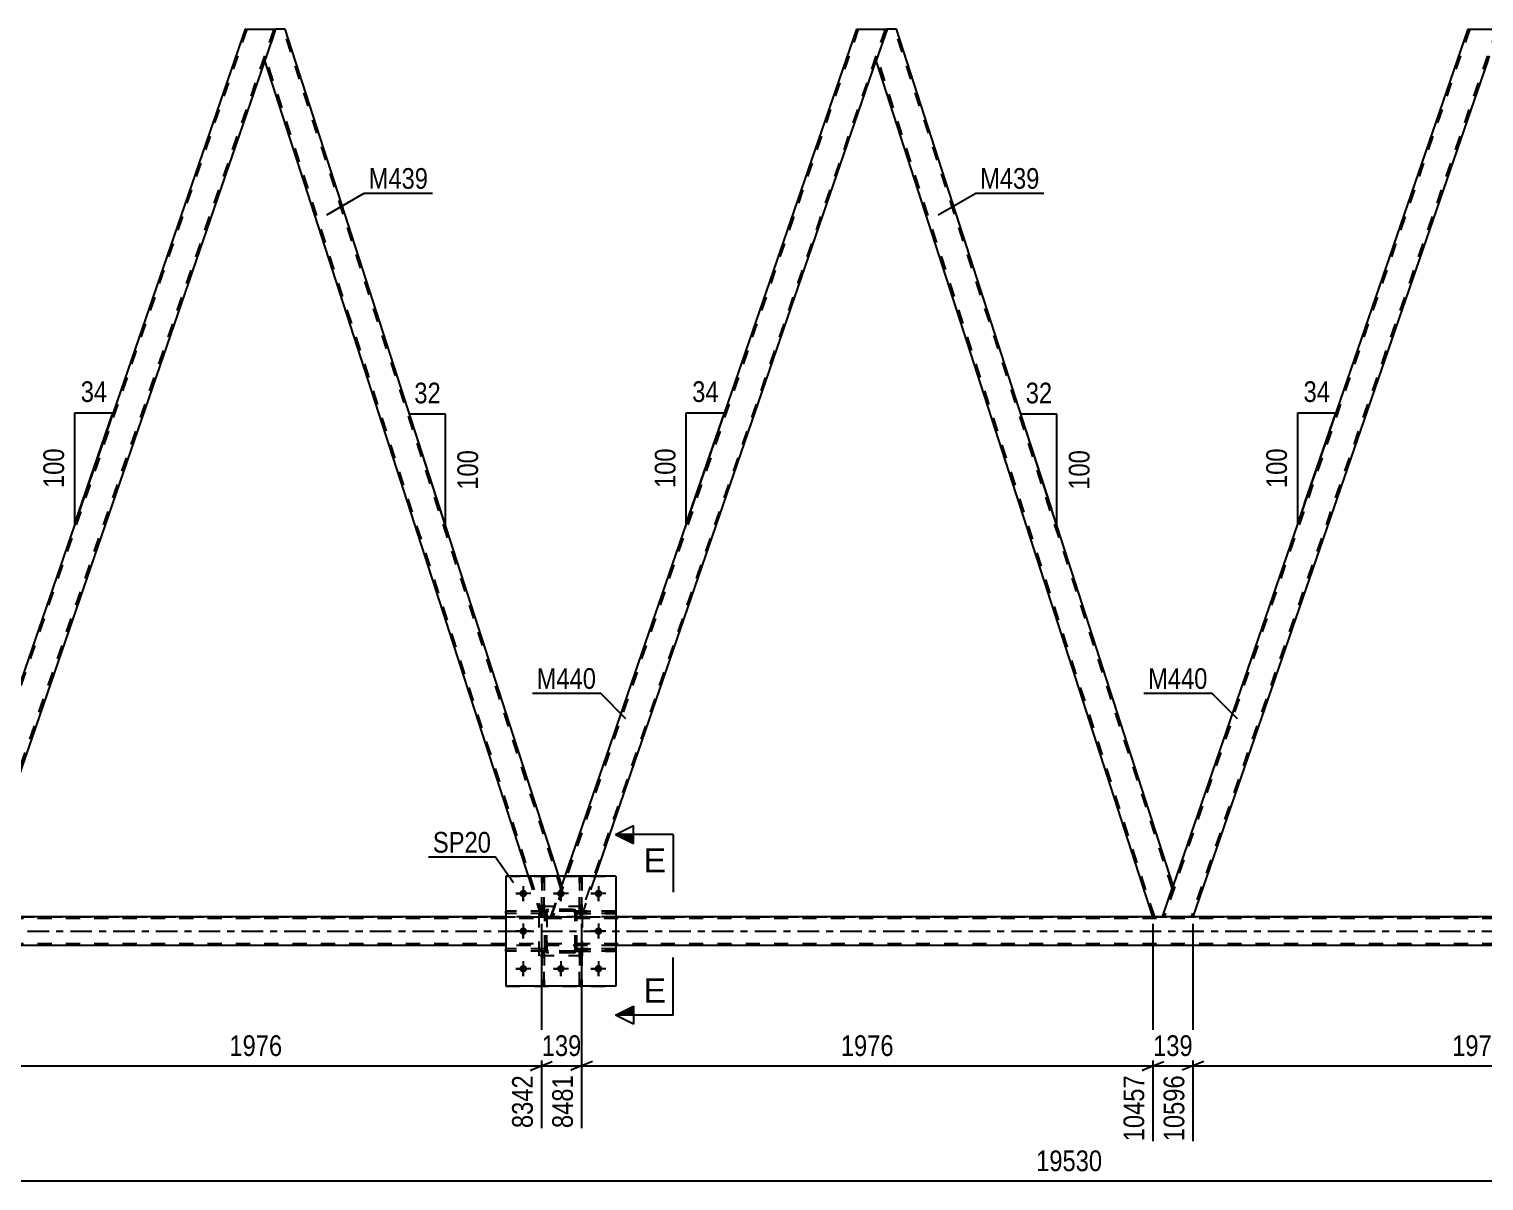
# Model space of a CAD drawing. Header units: millimetres. Extents: x 0 to 841, y 0 to 594.
# Drawn here: x 283.7 to 485, y 281.9 to 441.2 of the extents above; entities that cross this region are included whole.
import ezdxf

# ---------------------------------------------------------------- set-up
doc = ezdxf.new("R2010")
doc.units = ezdxf.units.MM
doc.linetypes.add('DXK_LINE_DOT2', pattern=[3.9198, 1.9599, -1.9599])
doc.linetypes.add('DXK_LINE_DOT3', pattern=[5.9187, 2.979, -0.9799, 0.9799, -0.9799])
doc.styles.add('Arial', font='ARIAL.TTF', dxfattribs={"height": 0.2})
doc.styles.add('Arial Narrow', font='ARIALN.TTF', dxfattribs={"height": 0.2})

# ---------------------------------------------------------------- blocks, each defined once
blk = doc.blocks.new('Part-122573297-3757 - 3751')
at = {"color": 7, "linetype": 'DXK_LINE_DOT2'}
for p, q in [((364.89, 313.98), (359.49, 313.98)), ((359.49, 313.98), (359.49, 313.66)), ((359.49, 313.66), (364.89, 313.66)), ((360.09, 313.66), (360.09, 313.98)), ((364.89, 313.66), (364.89, 313.98))]:
    blk.add_line(p, q, dxfattribs=at)
blk = doc.blocks.new('Part-122573297-3762 - 3751')
at = {"color": 7, "linetype": 'DXK_LINE_DOT2'}
for p, q in [((359.85, 319.17), (359.85, 324.02)), ((359.85, 324.02), (360.17, 324.02)), ((360.17, 324.02), (360.17, 319.17)), ((359.85, 319.77), (360.17, 319.77)), ((360.17, 319.17), (359.85, 319.17))]:
    blk.add_line(p, q, dxfattribs=at)
blk = doc.blocks.new('Part-122573297-3818 - 3751')
at = {"color": 7, "linetype": 'DXK_LINE_DOT2'}
for p, q in [((354.97, 313.65), (354.65, 313.65)), ((354.65, 313.65), (354.65, 308.82)), ((354.65, 313.05), (354.97, 313.05)), ((354.97, 308.82), (354.97, 313.65)), ((354.65, 308.82), (354.97, 308.82))]:
    blk.add_line(p, q, dxfattribs=at)
blk = doc.blocks.new('Part-122573297-3772 - 3751')
at = {"color": 7, "linetype": 'DXK_LINE_DOT2'}
for p, q in [((313.84, 441.2), (271.57, 318.42)), ((317.56, 441.2), (275.29, 318.42)), ((317.82, 441.2), (316.33, 436.88)), ((272.8, 322.74), (271.32, 318.42)), ((275.04, 318.42), (275.4, 318.42))]:
    blk.add_line(p, q, dxfattribs=at)
at = {"color": 2, "linetype": 'Continuous'}
for p, q in [((313.59, 441.2), (272.8, 322.74)), ((313.59, 441.2), (317.31, 441.2)), ((317.31, 441.2), (317.82, 441.2)), ((316.33, 436.88), (275.55, 318.42)), ((275.04, 318.42), (271.32, 318.42)), ((275.51, 318.42), (275.04, 318.42)), ((275.55, 318.42), (275.51, 318.42))]:
    blk.add_line(p, q, dxfattribs=at)
blk = doc.blocks.new('Part-122573297-3776 - 3751')
at = {"color": 7, "linetype": 'DXK_LINE_DOT2'}
for p, q in [((359.49, 318.86), (359.49, 319.18)), ((359.49, 319.18), (364.89, 319.18)), ((364.89, 318.86), (359.49, 318.86)), ((360.09, 318.86), (360.09, 319.18)), ((364.89, 319.18), (364.89, 318.86))]:
    blk.add_line(p, q, dxfattribs=at)
blk = doc.blocks.new('Part-122573297-3908 - 3751')
at = {"color": 7, "linetype": 'DXK_LINE_DOT2'}
for p, q in [((757.22, 318.18), (94.1, 318.18)), ((180.48, 318.42), (757.22, 318.42)), ((364.89, 318.42), (349.69, 318.42)), ((444.76, 318.42), (439.21, 318.42)), ((757.22, 314.66), (94.1, 314.66)), ((364.89, 314.42), (349.69, 314.42))]:
    blk.add_line(p, q, dxfattribs=at)
at = {"color": 2, "linetype": 'Continuous'}
for p, q in [((349.69, 318.42), (275.55, 318.42)), ((439.21, 318.42), (364.89, 318.42)), ((523.82, 318.42), (444.76, 318.42)), ((349.69, 314.42), (195.68, 314.42)), ((603.52, 314.42), (364.89, 314.42))]:
    blk.add_line(p, q, dxfattribs=at)
at = {"color": 7, "linetype": 'DXK_LINE_DOT3'}
blk.add_line((94.1, 316.42), (757.22, 316.42), dxfattribs=at)
blk = doc.blocks.new('Part-122573297-3779 - 3751')
at = {"color": 7, "linetype": 'DXK_LINE_DOT2'}
for p, q in [((360.17, 313.65), (359.85, 313.65)), ((359.85, 313.65), (359.85, 308.82)), ((359.85, 313.05), (360.17, 313.05)), ((360.17, 308.82), (360.17, 313.65)), ((359.85, 308.82), (360.17, 308.82))]:
    blk.add_line(p, q, dxfattribs=at)
blk = doc.blocks.new('Part-122573297-3863 - 3751')
at = {"color": 7, "linetype": 'DXK_LINE_DOT2'}
for p, q in [((364.89, 319.18), (359.49, 319.18)), ((359.49, 319.18), (359.49, 318.86)), ((359.49, 318.86), (364.89, 318.86)), ((360.09, 318.86), (360.09, 319.18)), ((364.89, 318.86), (364.89, 319.18))]:
    blk.add_line(p, q, dxfattribs=at)
blk = doc.blocks.new('Part-122573297-3790 - 3751')
at = {"color": 7, "linetype": 'DXK_LINE_DOT2'}
for p, q in [((359.49, 313.66), (359.49, 313.98)), ((359.49, 313.98), (364.89, 313.98)), ((364.89, 313.66), (359.49, 313.66)), ((360.09, 313.66), (360.09, 313.98)), ((364.89, 313.98), (364.89, 313.66))]:
    blk.add_line(p, q, dxfattribs=at)
blk = doc.blocks.new('Part-122573297-3798 - 3751')
at = {"color": 7, "linetype": 'DXK_LINE_DOT2'}
for p, q in [((355.09, 313.98), (349.69, 313.98)), ((349.69, 313.66), (349.69, 313.98)), ((355.09, 313.66), (349.69, 313.66)), ((354.49, 313.66), (354.49, 313.98)), ((355.09, 313.98), (355.09, 313.66))]:
    blk.add_line(p, q, dxfattribs=at)
blk = doc.blocks.new('Part-122573297-3922 - 3751')
at = {"color": 7, "linetype": 'DXK_LINE_DOT2'}
for p, q in [((360.29, 319.82), (354.29, 319.82)), ((354.29, 313.02), (354.29, 319.82)), ((360.29, 313.02), (360.29, 319.82)), ((360.29, 313.02), (354.29, 313.02))]:
    blk.add_line(p, q, dxfattribs=at)
blk = doc.blocks.new('Part-122573297-3920 - 3751')
at = {"color": 7, "linetype": 'DXK_LINE_DOT2'}
for p, q in [((349.69, 324.02), (364.89, 324.02)), ((349.69, 324.02), (349.69, 308.82)), ((364.89, 324.02), (364.89, 308.82)), ((349.69, 308.82), (364.89, 308.82))]:
    blk.add_line(p, q, dxfattribs=at)
blk = doc.blocks.new('Part-122573297-3810 - 3751')
at = {"color": 7, "linetype": 'DXK_LINE_DOT2'}
for p, q in [((354.65, 319.17), (354.65, 324.02)), ((354.65, 324.02), (354.97, 324.02)), ((354.97, 324.02), (354.97, 319.17)), ((354.65, 319.77), (354.97, 319.77)), ((354.97, 319.17), (354.65, 319.17))]:
    blk.add_line(p, q, dxfattribs=at)
blk = doc.blocks.new('Part-122573297-3819 - 3751')
at = {"color": 7, "linetype": 'DXK_LINE_DOT2'}
for p, q in [((360.29, 319.82), (354.29, 319.82)), ((354.29, 313.02), (354.29, 319.82)), ((360.29, 313.02), (360.29, 319.82)), ((360.29, 313.02), (354.29, 313.02))]:
    blk.add_line(p, q, dxfattribs=at)
blk = doc.blocks.new('Bolt-122573297-3835 - 3751')
at = {"linetype": 'Continuous'}
for points in [[(352.61, 321.62, -1), (351.57, 321.62, -1)], [(357.81, 321.62, -1), (356.77, 321.62, -1)], [(363.01, 321.62, -1), (361.97, 321.62, -1)], [(352.61, 316.42, -1), (351.57, 316.42, -1)], [(363.01, 316.42, -1), (361.97, 316.42, -1)], [(352.61, 311.22, -1), (351.57, 311.22, -1)], [(357.81, 311.22, -1), (356.77, 311.22, -1)], [(363.01, 311.22, -1), (361.97, 311.22, -1)]]:
    blk.add_hatch(color=1, dxfattribs=at).paths.add_polyline_path(points)
at = {"color": 1, "linetype": 'Continuous'}
for p, q in [((352.09, 322.66), (352.09, 320.58)), ((357.29, 322.66), (357.29, 320.58)), ((362.49, 322.66), (362.49, 320.58)), ((353.13, 321.62), (351.05, 321.62)), ((358.33, 321.62), (356.25, 321.62)), ((363.53, 321.62), (361.45, 321.62)), ((353.13, 316.42), (351.05, 316.42)), ((352.09, 317.46), (352.09, 315.38)), ((363.53, 316.42), (361.45, 316.42)), ((362.49, 317.46), (362.49, 315.38)), ((352.09, 312.26), (352.09, 310.18)), ((357.29, 312.26), (357.29, 310.18)), ((362.49, 312.26), (362.49, 310.18)), ((353.13, 311.22), (351.05, 311.22)), ((358.33, 311.22), (356.25, 311.22)), ((363.53, 311.22), (361.45, 311.22))]:
    blk.add_line(p, q, dxfattribs=at)
blk = doc.blocks.new('Part-122573297-3851 - 3751')
at = {"color": 7, "linetype": 'DXK_LINE_DOT2'}
for p, q in [((355.09, 319.18), (349.69, 319.18)), ((349.69, 318.86), (349.69, 319.18)), ((355.09, 318.86), (349.69, 318.86)), ((354.49, 318.86), (354.49, 319.18)), ((355.09, 319.18), (355.09, 318.86))]:
    blk.add_line(p, q, dxfattribs=at)
blk = doc.blocks.new('Part-122573297-3887 - 3751')
at = {"color": 7, "linetype": 'DXK_LINE_DOT2'}
for p, q in [((354.65, 324.02), (354.65, 319.17)), ((354.97, 324.02), (354.65, 324.02)), ((354.97, 319.17), (354.97, 324.02)), ((354.65, 319.77), (354.97, 319.77)), ((354.65, 319.17), (354.97, 319.17))]:
    blk.add_line(p, q, dxfattribs=at)
blk = doc.blocks.new('Part-122573297-3890 - 3751')
at = {"color": 7, "linetype": 'DXK_LINE_DOT2'}
for p, q in [((359.85, 324.02), (359.85, 319.17)), ((360.17, 324.02), (359.85, 324.02)), ((360.17, 319.17), (360.17, 324.02)), ((359.85, 319.77), (360.17, 319.77)), ((359.85, 319.17), (360.17, 319.17))]:
    blk.add_line(p, q, dxfattribs=at)
blk = doc.blocks.new('Part-122573297-3903 - 3751')
at = {"color": 2, "linetype": 'Continuous'}
for p, q in [((317.82, 441.2), (316.33, 436.88)), ((319.14, 441.2), (317.82, 441.2)), ((357, 324.02), (319.14, 441.2)), ((352.79, 324.02), (316.33, 436.88))]:
    blk.add_line(p, q, dxfattribs=at)
at = {"color": 7, "linetype": 'DXK_LINE_DOT2'}
for p, q in [((357.28, 322.36), (318.89, 441.2)), ((354.85, 318.42), (316.46, 437.26)), ((354.6, 318.42), (352.79, 324.02)), ((355.92, 318.42), (357.41, 322.74)), ((357.41, 322.74), (357, 324.02)), ((354.6, 318.42), (355.92, 318.42))]:
    blk.add_line(p, q, dxfattribs=at)
blk = doc.blocks.new('Part-122573297-3913 - 3751')
at = {"color": 2, "linetype": 'Continuous'}
for p, q in [((364.89, 324.02), (349.69, 324.02)), ((349.69, 324.02), (349.69, 308.82)), ((364.89, 324.02), (364.89, 308.82)), ((364.89, 308.82), (349.69, 308.82))]:
    blk.add_line(p, q, dxfattribs=at)
blk = doc.blocks.new('Part-122573297-3921 - 3751')
at = {"color": 7, "linetype": 'DXK_LINE_DOT2'}
for p, q in [((355.09, 318.94), (355.13, 319.12)), ((355.13, 319.12), (355.09, 318.94)), ((355.09, 313.9), (355.09, 318.94)), ((355.09, 318.94), (355.09, 318.94)), ((355.09, 313.9), (355.09, 318.94)), ((355.33, 318.94), (355.35, 319.03)), ((355.35, 319.03), (355.33, 318.94)), ((355.33, 313.9), (355.33, 318.94)), ((355.33, 318.94), (355.33, 318.94)), ((355.33, 318.94), (355.33, 313.9)), ((355.35, 319.03), (355.4, 319.11)), ((355.4, 319.11), (355.35, 319.03)), ((355.39, 319.38), (355.57, 319.42)), ((355.57, 319.42), (355.39, 319.38)), ((355.4, 319.11), (355.48, 319.16)), ((355.48, 319.16), (355.4, 319.11)), ((355.57, 319.18), (355.48, 319.16)), ((359.01, 319.42), (355.57, 319.42)), ((359.01, 319.18), (355.57, 319.18)), ((359.01, 319.42), (359.2, 319.38)), ((359.2, 319.38), (359.01, 319.42)), ((359.1, 319.16), (359.01, 319.18)), ((359.1, 319.16), (359.18, 319.11)), ((359.18, 319.11), (359.23, 319.03)), ((359.23, 319.03), (359.18, 319.11)), ((359.23, 319.03), (359.25, 318.94)), ((359.25, 318.94), (359.23, 319.03)), ((359.25, 313.9), (359.25, 318.94)), ((359.25, 318.94), (359.25, 318.94)), ((359.25, 313.9), (359.25, 318.94)), ((359.46, 319.12), (359.49, 318.94)), ((359.49, 318.94), (359.46, 319.12)), ((359.49, 313.9), (359.49, 318.94)), ((359.49, 318.94), (359.49, 318.94)), ((359.49, 313.9), (359.49, 318.94)), ((355.09, 313.9), (355.09, 313.9)), ((355.13, 313.71), (355.09, 313.9)), ((355.09, 313.9), (355.13, 313.71)), ((355.33, 313.9), (355.33, 313.9)), ((355.35, 313.81), (355.33, 313.9)), ((355.33, 313.9), (355.35, 313.81)), ((355.4, 313.73), (355.35, 313.81)), ((355.35, 313.81), (355.4, 313.73)), ((355.57, 313.42), (355.39, 313.45)), ((355.39, 313.45), (355.57, 313.42)), ((355.48, 313.68), (355.4, 313.73)), ((355.57, 313.66), (355.48, 313.68)), ((359.01, 313.66), (355.57, 313.66)), ((359.01, 313.42), (355.57, 313.42)), ((359.11, 313.68), (359.01, 313.66)), ((359.2, 313.45), (359.01, 313.42)), ((359.01, 313.42), (359.2, 313.45)), ((359.18, 313.73), (359.11, 313.68)), ((359.11, 313.68), (359.18, 313.73)), ((359.24, 313.81), (359.18, 313.73)), ((359.18, 313.73), (359.24, 313.81)), ((359.25, 313.9), (359.24, 313.81)), ((359.24, 313.81), (359.25, 313.9)), ((359.25, 313.9), (359.25, 313.9)), ((359.49, 313.9), (359.46, 313.71)), ((359.46, 313.71), (359.49, 313.9)), ((359.49, 313.9), (359.49, 313.9))]:
    blk.add_line(p, q, dxfattribs=at)
at = {"color": 7, "linetype": 'DXK_LINE_DOT3'}
blk.add_line((357.29, 316.42), (357.29, 316.42), dxfattribs=at)
at = {"color": 7, "linetype": 'DXK_LINE_DOT2'}
for centre, start, end in [((355.57, 318.94), 112.5057, 157.5057), ((355.57, 318.94), 112.5057, 157.5057), ((359.01, 318.94), 22.5057, 67.5057), ((359.01, 318.94), 22.5057, 67.5057), ((355.57, 313.9), 202.5057, 247.5057), ((355.57, 313.9), 202.5057, 247.5057), ((359.01, 313.9), 292.5057, 337.5057), ((359.01, 313.9), 292.5057, 337.5057)]:
    blk.add_arc(centre, 0.48, start, end, dxfattribs=at)
blk = doc.blocks.new('Part-122573297-3936 - 3751')
at = {"color": 7, "linetype": 'DXK_LINE_DOT2'}
for p, q in [((355.09, 319.18), (349.69, 319.18)), ((349.69, 319.18), (349.69, 318.86)), ((355.09, 318.86), (349.69, 318.86)), ((354.49, 318.86), (354.49, 319.18)), ((355.09, 318.86), (355.09, 319.18))]:
    blk.add_line(p, q, dxfattribs=at)
blk = doc.blocks.new('Part-122573297-3937 - 3751')
at = {"color": 7, "linetype": 'DXK_LINE_DOT2'}
for p, q in [((355.09, 313.98), (349.69, 313.98)), ((349.69, 313.98), (349.69, 313.66)), ((355.09, 313.66), (349.69, 313.66)), ((354.49, 313.66), (354.49, 313.98)), ((355.09, 313.66), (355.09, 313.98))]:
    blk.add_line(p, q, dxfattribs=at)
blk = doc.blocks.new('Part-122573297-3954 - 3751')
at = {"color": 7, "linetype": 'DXK_LINE_DOT2'}
for p, q in [((355.09, 318.94), (355.13, 319.12)), ((355.13, 319.12), (355.09, 318.94)), ((355.09, 313.9), (355.09, 318.94)), ((355.09, 318.94), (355.09, 318.94)), ((355.09, 313.9), (355.09, 318.94)), ((355.33, 318.94), (355.35, 319.03)), ((355.35, 319.03), (355.33, 318.94)), ((355.33, 313.9), (355.33, 318.94)), ((355.33, 318.94), (355.33, 318.94)), ((355.33, 318.94), (355.33, 313.9)), ((355.35, 319.03), (355.4, 319.11)), ((355.4, 319.11), (355.35, 319.03)), ((355.39, 319.38), (355.57, 319.42)), ((355.57, 319.42), (355.39, 319.38)), ((355.48, 319.16), (355.4, 319.11)), ((355.57, 319.18), (355.48, 319.16)), ((359.01, 319.42), (355.57, 319.42)), ((359.01, 319.18), (355.57, 319.18)), ((359.01, 319.42), (359.2, 319.38)), ((359.2, 319.38), (359.01, 319.42)), ((359.1, 319.16), (359.01, 319.18)), ((359.1, 319.16), (359.18, 319.11)), ((359.18, 319.11), (359.23, 319.03)), ((359.23, 319.03), (359.18, 319.11)), ((359.23, 319.03), (359.25, 318.94)), ((359.25, 318.94), (359.23, 319.03)), ((359.25, 313.9), (359.25, 318.94)), ((359.25, 318.94), (359.25, 318.94)), ((359.25, 313.9), (359.25, 318.94)), ((359.46, 319.12), (359.49, 318.94)), ((359.49, 318.94), (359.46, 319.12)), ((359.49, 313.9), (359.49, 318.94)), ((359.49, 318.94), (359.49, 318.94)), ((359.49, 313.9), (359.49, 318.94)), ((355.09, 313.9), (355.09, 313.9)), ((355.13, 313.71), (355.09, 313.9)), ((355.09, 313.9), (355.13, 313.71)), ((355.33, 313.9), (355.33, 313.9)), ((355.35, 313.81), (355.33, 313.9)), ((355.33, 313.9), (355.35, 313.81)), ((355.4, 313.73), (355.35, 313.81)), ((355.35, 313.81), (355.4, 313.73)), ((355.57, 313.42), (355.39, 313.45)), ((355.39, 313.45), (355.57, 313.42)), ((355.48, 313.68), (355.4, 313.73)), ((355.57, 313.66), (355.48, 313.68)), ((359.01, 313.66), (355.57, 313.66)), ((359.01, 313.42), (355.57, 313.42)), ((359.11, 313.68), (359.01, 313.66)), ((359.2, 313.45), (359.01, 313.42)), ((359.01, 313.42), (359.2, 313.45)), ((359.18, 313.73), (359.11, 313.68)), ((359.24, 313.81), (359.18, 313.73)), ((359.18, 313.73), (359.24, 313.81)), ((359.25, 313.9), (359.24, 313.81)), ((359.24, 313.81), (359.25, 313.9)), ((359.25, 313.9), (359.25, 313.9)), ((359.49, 313.9), (359.46, 313.71)), ((359.46, 313.71), (359.49, 313.9)), ((359.49, 313.9), (359.49, 313.9))]:
    blk.add_line(p, q, dxfattribs=at)
at = {"color": 7, "linetype": 'DXK_LINE_DOT3'}
blk.add_line((357.29, 316.42), (357.29, 316.42), dxfattribs=at)
at = {"color": 7, "linetype": 'DXK_LINE_DOT2'}
for centre, start, end in [((355.57, 318.94), 112.5057, 157.5057), ((355.57, 318.94), 112.5057, 157.5057), ((359.01, 318.94), 22.5057, 67.5057), ((359.01, 318.94), 22.5057, 67.5057), ((355.57, 313.9), 202.5057, 247.5057), ((355.57, 313.9), 202.5057, 247.5057), ((359.01, 313.9), 292.5057, 337.5057), ((359.01, 313.9), 292.5057, 337.5057)]:
    blk.add_arc(centre, 0.48, start, end, dxfattribs=at)
blk = doc.blocks.new('Part-122573297-3974 - 3751')
at = {"color": 7, "linetype": 'DXK_LINE_DOT2'}
for p, q in [((354.65, 308.82), (354.65, 313.65)), ((354.65, 313.65), (354.97, 313.65)), ((354.65, 313.05), (354.97, 313.05)), ((354.97, 313.65), (354.97, 308.82)), ((354.97, 308.82), (354.65, 308.82))]:
    blk.add_line(p, q, dxfattribs=at)
blk = doc.blocks.new('Part-122573297-3975 - 3751')
at = {"color": 7, "linetype": 'DXK_LINE_DOT2'}
for p, q in [((359.85, 308.82), (359.85, 313.65)), ((359.85, 313.65), (360.17, 313.65)), ((359.85, 313.05), (360.17, 313.05)), ((360.17, 313.65), (360.17, 308.82)), ((360.17, 308.82), (359.85, 308.82))]:
    blk.add_line(p, q, dxfattribs=at)
blk = doc.blocks.new('Part-122573297-3994 - 3751')
at = {"color": 7, "linetype": 'DXK_LINE_DOT2'}
for p, q in [((398.45, 441.2), (356.18, 318.42)), ((402.17, 441.2), (359.9, 318.42)), ((402.42, 441.2), (400.94, 436.88)), ((357.85, 324.02), (355.92, 318.42)), ((360.15, 318.42), (362.08, 324.02)), ((360.15, 318.42), (355.92, 318.42))]:
    blk.add_line(p, q, dxfattribs=at)
at = {"color": 2, "linetype": 'Continuous'}
for p, q in [((398.19, 441.2), (357.85, 324.02)), ((398.19, 441.2), (401.92, 441.2)), ((401.92, 441.2), (402.42, 441.2)), ((362.08, 324.02), (400.94, 436.88))]:
    blk.add_line(p, q, dxfattribs=at)
blk = doc.blocks.new('Part-122573297-3999 - 3751')
at = {"color": 2, "linetype": 'Continuous'}
for p, q in [((402.42, 441.2), (400.94, 436.88)), ((403.75, 441.2), (402.42, 441.2)), ((442.02, 322.74), (403.75, 441.2)), ((439.21, 318.42), (400.94, 436.88)), ((440.53, 318.42), (442.02, 322.74)), ((440.53, 318.42), (439.21, 318.42))]:
    blk.add_line(p, q, dxfattribs=at)
at = {"color": 7, "linetype": 'DXK_LINE_DOT2'}
for p, q in [((441.89, 322.36), (403.49, 441.2)), ((439.46, 318.42), (401.07, 437.26)), ((441.88, 322.33), (441.86, 322.27))]:
    blk.add_line(p, q, dxfattribs=at)
blk = doc.blocks.new('Bolt-122573297-4000 - 3751')
at = {"color": 1, "linetype": 'Continuous'}
for p, q in [((352.09, 322.66), (352.09, 321.96)), ((357.29, 322.66), (357.29, 321.96)), ((362.49, 322.66), (362.49, 321.97)), ((351.05, 321.62), (351.75, 321.62)), ((352.09, 320.58), (352.09, 321.27)), ((353.13, 321.62), (352.44, 321.62)), ((356.25, 321.62), (356.95, 321.62)), ((357.29, 320.58), (357.29, 321.27)), ((358.33, 321.62), (357.64, 321.62)), ((361.45, 321.62), (362.15, 321.62)), ((362.49, 320.58), (362.49, 321.27)), ((363.53, 321.62), (362.84, 321.62)), ((351.05, 316.42), (351.75, 316.42)), ((352.09, 317.46), (352.09, 316.76)), ((352.09, 315.38), (352.09, 316.07)), ((353.13, 316.42), (352.44, 316.42)), ((361.45, 316.42), (362.15, 316.42)), ((362.49, 317.46), (362.49, 316.77)), ((362.49, 315.38), (362.49, 316.07)), ((363.53, 316.42), (362.84, 316.42)), ((352.09, 312.26), (352.09, 311.56)), ((357.29, 312.26), (357.29, 311.56)), ((362.49, 312.26), (362.49, 311.57)), ((351.05, 311.22), (351.75, 311.22)), ((352.09, 310.18), (352.09, 310.87)), ((353.13, 311.22), (352.44, 311.22)), ((356.25, 311.22), (356.95, 311.22)), ((357.29, 310.18), (357.29, 310.87)), ((358.33, 311.22), (357.64, 311.22)), ((361.45, 311.22), (362.15, 311.22)), ((362.49, 310.18), (362.49, 310.87)), ((363.53, 311.22), (362.84, 311.22))]:
    blk.add_line(p, q, dxfattribs=at)
blk = doc.blocks.new('Part-122573297-4171 - 3751')
at = {"color": 7, "linetype": 'DXK_LINE_DOT2'}
for p, q in [((483.06, 441.2), (440.79, 318.42)), ((486.78, 441.2), (444.51, 318.42)), ((487.03, 441.2), (485.55, 436.88)), ((442.02, 322.74), (440.53, 318.42)), ((444.25, 318.42), (444.61, 318.42))]:
    blk.add_line(p, q, dxfattribs=at)
at = {"color": 2, "linetype": 'Continuous'}
for p, q in [((482.8, 441.2), (442.02, 322.74)), ((482.8, 441.2), (486.52, 441.2)), ((486.52, 441.2), (487.03, 441.2)), ((485.55, 436.88), (444.76, 318.42)), ((444.25, 318.42), (440.53, 318.42)), ((444.72, 318.42), (444.25, 318.42)), ((444.76, 318.42), (444.72, 318.42))]:
    blk.add_line(p, q, dxfattribs=at)
blk = doc.blocks.new('AngleDimension-122573297-10855 - 3751')
at = {"color": 7, "linetype": 'Continuous'}
for p, q in [((459.26, 388.12), (464.53, 388.12)), ((459.26, 372.81), (464.53, 388.12)), ((459.26, 372.81), (459.26, 388.12)), ((460.21, 375.58), (464.53, 388.12))]:
    blk.add_line(p, q, dxfattribs=at)
at = {"color": 0}
for points in [[(464.32, 389.02), (464.32, 393.22), (459.46, 393.22), (459.46, 389.02)], [(458.36, 383.81), (454.16, 383.81), (454.16, 377.12), (458.36, 377.12)]]:
    blk.add_wipeout(points, dxfattribs=at)
at = {"color": 3, "style": 'Arial Narrow'}
blk.add_text('34', height=2.863, dxfattribs=at).set_placement((460.06, 389.62))
blk.add_text('100', height=2.863, rotation=90.0002, dxfattribs=at).set_placement((457.76, 377.72))
blk = doc.blocks.new('AngleDimension-122573297-10827 - 3751')
at = {"color": 7, "linetype": 'Continuous'}
for p, q in [((374.65, 388.12), (379.92, 388.12)), ((374.65, 372.81), (379.92, 388.12)), ((374.65, 372.81), (374.65, 388.12)), ((375.6, 375.58), (379.92, 388.12))]:
    blk.add_line(p, q, dxfattribs=at)
at = {"color": 0}
for points in [[(379.71, 389.02), (379.71, 393.22), (374.86, 393.22), (374.86, 389.02)], [(373.75, 383.81), (369.55, 383.81), (369.55, 377.12), (373.75, 377.12)]]:
    blk.add_wipeout(points, dxfattribs=at)
at = {"color": 3, "style": 'Arial Narrow'}
blk.add_text('34', height=2.863, dxfattribs=at).set_placement((375.46, 389.62))
blk.add_text('100', height=2.863, rotation=90.0002, dxfattribs=at).set_placement((373.15, 377.72))
blk = doc.blocks.new('StraightDimension-122573297-13019 - 3751')
at = {"color": 7, "linetype": 'Continuous'}
for p, q in [((275.55, 317.42), (275.55, 289.18)), ((354.6, 317.42), (354.6, 289.18)), ((277.05, 298.4), (274.05, 297.2)), ((353.1, 297.2), (356.1, 298.4)), ((275.55, 297.8), (354.6, 297.8))]:
    blk.add_line(p, q, dxfattribs=at)
at = {"color": 0}
blk.add_wipeout([(319.33, 298.55), (319.33, 302.75), (310.82, 302.75), (310.82, 298.55)], dxfattribs=at)
at = {"color": 0, "linetype": 'Continuous'}
blk.add_wipeout([(354, 297.1), (349.8, 297.1), (349.8, 288.58), (354, 288.58)], dxfattribs=at)
at = {"color": 3, "style": 'Arial Narrow'}
blk.add_text('1976', height=2.863, dxfattribs=at).set_placement((311.42, 299.15))
at = {"color": 3, "linetype": 'Continuous', "style": 'Arial Narrow'}
blk.add_text('8342', height=2.863, rotation=90.0002, dxfattribs=at).set_placement((353.4, 289.18))
blk = doc.blocks.new('StraightDimension-122573297-4889 - 3751')
at = {"color": 7, "linetype": 'Continuous'}
blk.add_line((60.12, 281.87), (795.14, 281.87), dxfattribs=at)
at = {"color": 0}
blk.add_wipeout([(432.8, 282.62), (432.8, 286.82), (422.46, 286.82), (422.46, 282.62)], dxfattribs=at)
at = {"color": 3, "style": 'Arial Narrow'}
blk.add_text('19530', height=2.863, dxfattribs=at).set_placement((423.06, 283.22))
blk = doc.blocks.new('StraightDimension-122573297-13018 - 3751')
at = {"color": 7, "linetype": 'Continuous'}
for p, q in [((354.6, 317.42), (354.6, 289.18)), ((360.15, 317.42), (360.15, 289.18)), ((353.1, 297.2), (356.1, 298.4)), ((361.65, 298.4), (358.65, 297.2)), ((354.6, 297.8), (360.15, 297.8))]:
    blk.add_line(p, q, dxfattribs=at)
at = {"color": 0}
blk.add_wipeout([(360.72, 298.55), (360.72, 302.75), (354.04, 302.75), (354.04, 298.55)], dxfattribs=at)
at = {"color": 0, "linetype": 'Continuous'}
blk.add_wipeout([(359.55, 297.1), (355.35, 297.1), (355.35, 288.58), (359.55, 288.58)], dxfattribs=at)
at = {"color": 3, "style": 'Arial Narrow'}
blk.add_text('139', height=2.863, dxfattribs=at).set_placement((354.64, 299.15))
at = {"color": 3, "linetype": 'Continuous', "style": 'Arial Narrow'}
blk.add_text('8481', height=2.863, rotation=90.0002, dxfattribs=at).set_placement((358.95, 289.18))
blk = doc.blocks.new('StraightDimension-122573297-13015 - 3751')
at = {"color": 7, "linetype": 'Continuous'}
for p, q in [((444.76, 317.42), (444.76, 287.35)), ((523.82, 317.42), (523.82, 287.35)), ((446.26, 298.4), (443.26, 297.2)), ((522.32, 297.2), (525.32, 298.4)), ((444.76, 297.8), (523.82, 297.8))]:
    blk.add_line(p, q, dxfattribs=at)
at = {"color": 0}
blk.add_wipeout([(488.55, 298.55), (488.55, 302.75), (480.03, 302.75), (480.03, 298.55)], dxfattribs=at)
at = {"color": 0, "linetype": 'Continuous'}
blk.add_wipeout([(523.22, 297.1), (519.02, 297.1), (519.02, 286.75), (523.22, 286.75)], dxfattribs=at)
at = {"color": 3, "style": 'Arial Narrow'}
blk.add_text('1976', height=2.863, dxfattribs=at).set_placement((480.63, 299.15))
at = {"color": 3, "linetype": 'Continuous', "style": 'Arial Narrow'}
blk.add_text('12572', height=2.863, rotation=90.0002, dxfattribs=at).set_placement((522.62, 287.35))
blk = doc.blocks.new('StraightDimension-122573297-13017 - 3751')
at = {"color": 7, "linetype": 'Continuous'}
for p, q in [((360.15, 317.42), (360.15, 289.18)), ((439.21, 317.42), (439.21, 287.35)), ((361.65, 298.4), (358.65, 297.2)), ((437.71, 297.2), (440.71, 298.4)), ((360.15, 297.8), (439.21, 297.8))]:
    blk.add_line(p, q, dxfattribs=at)
at = {"color": 0}
blk.add_wipeout([(403.94, 298.55), (403.94, 302.75), (395.43, 302.75), (395.43, 298.55)], dxfattribs=at)
at = {"color": 0, "linetype": 'Continuous'}
blk.add_wipeout([(438.61, 297.1), (434.41, 297.1), (434.41, 286.75), (438.61, 286.75)], dxfattribs=at)
at = {"color": 3, "style": 'Arial Narrow'}
blk.add_text('1976', height=2.863, dxfattribs=at).set_placement((396.03, 299.15))
at = {"color": 3, "linetype": 'Continuous', "style": 'Arial Narrow'}
blk.add_text('10457', height=2.863, rotation=90.0002, dxfattribs=at).set_placement((438.01, 287.35))
blk = doc.blocks.new('AngleDimension-122573297-10799 - 3751')
at = {"color": 7, "linetype": 'Continuous'}
for p, q in [((290.04, 388.12), (295.31, 388.12)), ((290.04, 372.81), (295.31, 388.12)), ((290.04, 372.81), (290.04, 388.12)), ((290.99, 375.58), (295.31, 388.12))]:
    blk.add_line(p, q, dxfattribs=at)
at = {"color": 0}
for points in [[(295.1, 389.02), (295.1, 393.22), (290.25, 393.22), (290.25, 389.02)], [(289.14, 383.81), (284.94, 383.81), (284.94, 377.12), (289.14, 377.12)]]:
    blk.add_wipeout(points, dxfattribs=at)
at = {"color": 3, "style": 'Arial Narrow'}
blk.add_text('34', height=2.863, dxfattribs=at).set_placement((290.85, 389.62))
blk.add_text('100', height=2.863, rotation=90.0002, dxfattribs=at).set_placement((288.54, 377.72))
blk = doc.blocks.new('AngleDimension-122573297-10797 - 3751')
at = {"color": 7, "linetype": 'Continuous'}
for p, q in [((340.6, 374.77), (336.35, 387.93)), ((341.33, 387.93), (336.35, 387.93)), ((341.33, 372.51), (336.35, 387.93)), ((341.33, 372.51), (341.33, 387.93))]:
    blk.add_line(p, q, dxfattribs=at)
at = {"color": 0}
for points in [[(341.27, 388.83), (341.27, 393.03), (336.41, 393.03), (336.41, 388.83)], [(346.43, 383.56), (342.23, 383.56), (342.23, 376.88), (346.43, 376.88)]]:
    blk.add_wipeout(points, dxfattribs=at)
at = {"color": 3, "style": 'Arial Narrow'}
blk.add_text('32', height=2.863, dxfattribs=at).set_placement((337.01, 389.43))
blk.add_text('100', height=2.863, rotation=90.0002, dxfattribs=at).set_placement((345.83, 377.48))
blk = doc.blocks.new('AngleDimension-122573297-10825 - 3751')
at = {"color": 7, "linetype": 'Continuous'}
for p, q in [((425.21, 374.77), (420.96, 387.93)), ((425.94, 387.93), (420.96, 387.93)), ((425.94, 372.51), (420.96, 387.93)), ((425.94, 372.51), (425.94, 387.93))]:
    blk.add_line(p, q, dxfattribs=at)
at = {"color": 0}
for points in [[(425.88, 388.83), (425.88, 393.03), (421.02, 393.03), (421.02, 388.83)], [(431.04, 383.56), (426.84, 383.56), (426.84, 376.88), (431.04, 376.88)]]:
    blk.add_wipeout(points, dxfattribs=at)
at = {"color": 3, "style": 'Arial Narrow'}
blk.add_text('32', height=2.863, dxfattribs=at).set_placement((421.62, 389.43))
blk.add_text('100', height=2.863, rotation=90.0002, dxfattribs=at).set_placement((430.44, 377.48))
blk = doc.blocks.new('StraightDimension-122573297-13016 - 3751')
at = {"color": 7, "linetype": 'Continuous'}
for p, q in [((439.21, 317.42), (439.21, 287.35)), ((444.76, 317.42), (444.76, 287.35)), ((437.71, 297.2), (440.71, 298.4)), ((446.26, 298.4), (443.26, 297.2)), ((439.21, 297.8), (444.76, 297.8))]:
    blk.add_line(p, q, dxfattribs=at)
at = {"color": 0}
blk.add_wipeout([(445.33, 298.55), (445.33, 302.75), (438.64, 302.75), (438.64, 298.55)], dxfattribs=at)
at = {"color": 0, "linetype": 'Continuous'}
blk.add_wipeout([(444.16, 297.1), (439.96, 297.1), (439.96, 286.75), (444.16, 286.75)], dxfattribs=at)
at = {"color": 3, "style": 'Arial Narrow'}
blk.add_text('139', height=2.863, dxfattribs=at).set_placement((439.24, 299.15))
at = {"color": 3, "linetype": 'Continuous', "style": 'Arial Narrow'}
blk.add_text('10596', height=2.863, rotation=90.0002, dxfattribs=at).set_placement((443.56, 287.35))
blk = doc.blocks.new('Mark-122573297-3899 - 3751')
at = {"color": 0}
blk.add_wipeout([(338.91, 419.11), (338.91, 422.11), (330.69, 422.11), (330.69, 419.11)], dxfattribs=at)
blk.add_wipeout([(338.91, 419.11), (338.91, 422.11), (330.69, 422.11), (330.69, 419.11)], dxfattribs=at)
at = {"color": 30, "linetype": 'Continuous'}
for p, q in [((324.89, 415.51), (330.09, 418.51)), ((330.09, 418.51), (339.51, 418.51))]:
    blk.add_line(p, q, dxfattribs=at)
at = {"color": 3, "style": 'Arial Narrow'}
blk.add_text('M439', height=2.863, dxfattribs=at).set_placement((330.69, 419.11))
blk = doc.blocks.new('Mark-122573297-3909 - 3751')
at = {"color": 0}
blk.add_wipeout([(347.61, 327.28), (347.61, 330.28), (339.58, 330.28), (339.58, 327.28)], dxfattribs=at)
blk.add_wipeout([(347.61, 327.28), (347.61, 330.28), (339.58, 330.28), (339.58, 327.28)], dxfattribs=at)
at = {"color": 30, "linetype": 'Continuous'}
for p in [(338.98, 326.68), (350.74, 323.09)]:
    blk.add_line(p, (348.21, 326.68), dxfattribs=at)
at = {"color": 3, "style": 'Arial Narrow'}
blk.add_text('SP20', height=2.863, dxfattribs=at).set_placement((339.58, 327.28))
blk = doc.blocks.new('Mark-122573297-3990 - 3751')
at = {"color": 0}
blk.add_wipeout([(362.16, 349.93), (362.16, 352.93), (353.94, 352.93), (353.94, 349.93)], dxfattribs=at)
blk.add_wipeout([(362.16, 349.93), (362.16, 352.93), (353.94, 352.93), (353.94, 349.93)], dxfattribs=at)
at = {"color": 30, "linetype": 'Continuous'}
for p in [(353.34, 349.33), (366.3, 345.8)]:
    blk.add_line(p, (362.76, 349.33), dxfattribs=at)
at = {"color": 3, "style": 'Arial Narrow'}
blk.add_text('M440', height=2.863, dxfattribs=at).set_placement((353.94, 349.93))
blk = doc.blocks.new('Mark-122573297-3995 - 3751')
at = {"color": 0}
blk.add_wipeout([(423.52, 419.11), (423.52, 422.11), (415.3, 422.11), (415.3, 419.11)], dxfattribs=at)
blk.add_wipeout([(423.52, 419.11), (423.52, 422.11), (415.3, 422.11), (415.3, 419.11)], dxfattribs=at)
at = {"color": 30, "linetype": 'Continuous'}
for p, q in [((409.5, 415.51), (414.7, 418.51)), ((414.7, 418.51), (424.12, 418.51))]:
    blk.add_line(p, q, dxfattribs=at)
at = {"color": 3, "style": 'Arial Narrow'}
blk.add_text('M439', height=2.863, dxfattribs=at).set_placement((415.3, 419.11))
blk = doc.blocks.new('Mark-122573297-4167 - 3751')
at = {"color": 0}
blk.add_wipeout([(446.77, 349.93), (446.77, 352.93), (438.55, 352.93), (438.55, 349.93)], dxfattribs=at)
blk.add_wipeout([(446.77, 349.93), (446.77, 352.93), (438.55, 352.93), (438.55, 349.93)], dxfattribs=at)
at = {"color": 30, "linetype": 'Continuous'}
for p in [(437.95, 349.33), (450.91, 345.8)]:
    blk.add_line(p, (447.37, 349.33), dxfattribs=at)
at = {"color": 3, "style": 'Arial Narrow'}
blk.add_text('M440', height=2.863, dxfattribs=at).set_placement((438.55, 349.93))
blk = doc.blocks.new('SectionMark-122573297-5197 - 3751')
at = {"linetype": 'Continuous'}
for points in [[(367.33, 329.79), (367.33, 328.54), (364.83, 329.79)], [(367.33, 306.04), (367.33, 304.79), (364.83, 304.79)]]:
    blk.add_hatch(color=6, dxfattribs=at).paths.add_polyline_path(points)
at = {"color": 6, "linetype": 'Continuous'}
for p, q in [((364.83, 329.79), (367.33, 331.04)), ((367.33, 328.54), (367.33, 331.04)), ((372.83, 329.79), (364.83, 329.79)), ((364.83, 329.79), (367.33, 328.54)), ((364.83, 304.79), (367.33, 306.04)), ((367.33, 306.04), (367.33, 303.54)), ((372.83, 304.79), (364.83, 304.79)), ((367.33, 303.54), (364.83, 304.79))]:
    blk.add_line(p, q, dxfattribs=at)
at = {"color": 0, "linetype": 'Continuous'}
for points in [[(371.83, 324.54), (371.83, 328.04), (368.72, 328.04), (368.72, 324.54)], [(371.83, 306.54), (371.83, 310.04), (368.72, 310.04), (368.72, 306.54)]]:
    blk.add_wipeout(points, dxfattribs=at)
at = {"color": 6, "linetype": 'Continuous'}
for p, q in [((372.83, 329.79), (372.83, 321.79)), ((372.83, 304.79), (372.83, 312.79))]:
    blk.add_line(p, q, dxfattribs=at)
at = {"color": 3, "linetype": 'Continuous', "style": 'Arial'}
for p in [(368.72, 324.54), (368.72, 306.54)]:
    blk.add_text('E', height=3.34, dxfattribs=at).set_placement(p)

msp = doc.modelspace()

# ---------------------------------------------------------------- block references
for name in ['Part-122573297-3772 - 3751', 'Part-122573297-3903 - 3751', 'Part-122573297-3994 - 3751', 'Part-122573297-3999 - 3751', 'Part-122573297-4171 - 3751', 'Part-122573297-3920 - 3751', 'Part-122573297-3913 - 3751', 'Bolt-122573297-3835 - 3751', 'Bolt-122573297-4000 - 3751', 'Part-122573297-3810 - 3751', 'Part-122573297-3887 - 3751', 'Part-122573297-3762 - 3751', 'Part-122573297-3890 - 3751', 'Part-122573297-3908 - 3751', 'Part-122573297-3851 - 3751', 'Part-122573297-3936 - 3751', 'Part-122573297-3922 - 3751', 'Part-122573297-3819 - 3751', 'Part-122573297-3921 - 3751', 'Part-122573297-3954 - 3751', 'Part-122573297-3776 - 3751', 'Part-122573297-3863 - 3751', 'Part-122573297-3798 - 3751', 'Part-122573297-3937 - 3751', 'Part-122573297-3818 - 3751', 'Part-122573297-3974 - 3751', 'Part-122573297-3757 - 3751', 'Part-122573297-3790 - 3751', 'Part-122573297-3779 - 3751', 'Part-122573297-3975 - 3751']:
    msp.add_blockref(name, (0, 0))

# ---------------------------------------------------------------- next in the draw order: block references
for name in ['AngleDimension-122573297-10827 - 3751', 'AngleDimension-122573297-10855 - 3751', 'StraightDimension-122573297-13019 - 3751']:
    msp.add_blockref(name, (0, 0))

# ---------------------------------------------------------------- next in the draw order: block references
msp.add_blockref('StraightDimension-122573297-4889 - 3751', (0, 0))

# ---------------------------------------------------------------- next in the draw order: block references
for name in ['Mark-122573297-3899 - 3751', 'Mark-122573297-3995 - 3751', 'AngleDimension-122573297-10799 - 3751', 'AngleDimension-122573297-10797 - 3751', 'AngleDimension-122573297-10825 - 3751', 'Mark-122573297-3990 - 3751', 'Mark-122573297-4167 - 3751', 'Mark-122573297-3909 - 3751', 'StraightDimension-122573297-13018 - 3751', 'StraightDimension-122573297-13015 - 3751']:
    msp.add_blockref(name, (0, 0))

# ---------------------------------------------------------------- next in the draw order: block references
msp.add_blockref('StraightDimension-122573297-13017 - 3751', (0, 0))

# ---------------------------------------------------------------- next in the draw order: block references
for name in ['SectionMark-122573297-5197 - 3751', 'StraightDimension-122573297-13016 - 3751']:
    msp.add_blockref(name, (0, 0))

doc.saveas('drawing.dxf')
